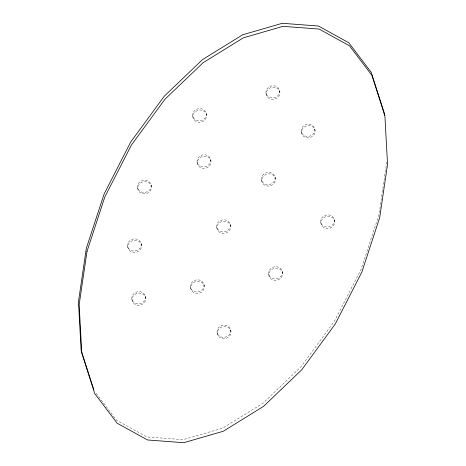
<?xml version="1.0" encoding="UTF-8"?>
<svg xmlns="http://www.w3.org/2000/svg" width="466" height="466" viewBox="0 0 466 466"><rect width="100%" height="100%" fill="white"/><g stroke="black" fill="none" stroke-linecap="round" stroke-linejoin="round"><path stroke-width="0.35" stroke-dasharray="2.33 1.75" d="M386.745 162.017L378.992 214.61L361.167 269.068L334.576 320.957L301.048 366.754L262.853 403.335L222.602 428.196L183.039 439.659L146.854 436.933L116.517 420.204L95.414 392.355M314.789 129.012A6.903 6.099 -12.7 0 1 305.568 136.159A6.903 6.099 -12.7 0 1 303.675 125.762A6.903 6.099 -12.7 0 1 314.789 129.012L315.109 130.428A6.903 6.099 -12.7 0 1 305.888 137.569A6.903 6.099 -12.7 0 1 303.995 127.177A6.903 6.099 -12.7 0 1 315.109 130.428M334.303 219.667A6.903 6.099 -12.7 0 1 325.087 226.814A6.903 6.099 -12.7 0 1 323.194 216.416A6.903 6.099 -12.7 0 1 334.303 219.667L334.623 221.076A6.903 6.099 -12.7 0 1 325.402 228.224A6.903 6.099 -12.7 0 1 323.509 217.826A6.903 6.099 -12.7 0 1 334.623 221.076M301.234 131.61L301.554 133.02M320.748 222.265L321.068 223.674M279.571 90.579A6.903 6.099 -12.7 0 1 270.35 97.726A6.903 6.099 -12.7 0 1 268.457 87.328A6.903 6.099 -12.7 0 1 279.571 90.579L279.891 91.988A6.903 6.099 -12.7 0 1 270.67 99.136A6.903 6.099 -12.7 0 1 268.777 88.738A6.903 6.099 -12.7 0 1 279.891 91.988M266.016 93.177L266.331 94.586M275.062 177.226A6.903 6.099 -12.7 0 1 265.847 184.373A6.903 6.099 -12.7 0 1 263.954 173.975A6.903 6.099 -12.7 0 1 275.062 177.226L275.383 178.641A6.903 6.099 -12.7 0 1 266.162 185.788A6.903 6.099 -12.7 0 1 264.269 175.391A6.903 6.099 -12.7 0 1 275.383 178.641M261.508 179.824L261.828 181.239M282.227 271.509A6.903 6.099 -12.7 0 1 273.006 278.656A6.903 6.099 -12.7 0 1 271.113 268.259A6.903 6.099 -12.7 0 1 282.227 271.509L282.547 272.919A6.903 6.099 -12.7 0 1 273.326 280.066A6.903 6.099 -12.7 0 1 271.433 269.668A6.903 6.099 -12.7 0 1 282.547 272.919M268.672 274.107L268.993 275.517M206.246 113.43A6.903 6.099 -12.7 0 1 197.031 120.578A6.903 6.099 -12.7 0 1 195.138 110.18A6.903 6.099 -12.7 0 1 206.246 113.43L206.566 114.846A6.903 6.099 -12.7 0 1 197.345 121.987A6.903 6.099 -12.7 0 1 195.452 111.595A6.903 6.099 -12.7 0 1 206.566 114.846M230.262 224.583A6.903 6.099 -12.7 0 1 221.041 231.73A6.903 6.099 -12.7 0 1 219.148 221.333A6.903 6.099 -12.7 0 1 230.262 224.583L230.583 225.993A6.903 6.099 -12.7 0 1 221.362 233.14A6.903 6.099 -12.7 0 1 219.469 222.742A6.903 6.099 -12.7 0 1 230.583 225.993M210.661 159.558A6.903 6.099 -12.7 0 1 201.446 166.706A6.903 6.099 -12.7 0 1 199.553 156.308A6.903 6.099 -12.7 0 1 210.661 159.558L210.982 160.974A6.903 6.099 -12.7 0 1 201.761 168.115A6.903 6.099 -12.7 0 1 199.867 157.724A6.903 6.099 -12.7 0 1 210.982 160.974M192.691 116.028L193.011 117.438M216.707 227.181L217.028 228.59M197.106 162.156L197.427 163.572M230.635 329.922A6.903 6.099 -12.7 0 1 221.414 337.069A6.903 6.099 -12.7 0 1 219.521 326.672A6.903 6.099 -12.7 0 1 230.635 329.922L230.955 331.338A6.903 6.099 -12.7 0 1 221.734 338.479A6.903 6.099 -12.7 0 1 219.841 328.087A6.903 6.099 -12.7 0 1 230.955 331.338M217.08 332.52L217.401 333.93M203.986 284.633A6.903 6.099 -12.7 0 1 194.765 291.78A6.903 6.099 -12.7 0 1 192.872 281.382A6.903 6.099 -12.7 0 1 203.986 284.633L204.306 286.048A6.903 6.099 -12.7 0 1 195.085 293.196A6.903 6.099 -12.7 0 1 193.192 282.798A6.903 6.099 -12.7 0 1 204.306 286.048M190.431 287.231L190.751 288.646M151.106 185.037A6.903 6.099 -12.7 0 1 141.885 192.184A6.903 6.099 -12.7 0 1 139.992 181.787A6.903 6.099 -12.7 0 1 151.106 185.037L151.427 186.452A6.903 6.099 -12.7 0 1 142.206 193.594A6.903 6.099 -12.7 0 1 140.313 183.202A6.903 6.099 -12.7 0 1 151.427 186.452M137.552 187.635L137.872 189.05M141.157 243.66A6.903 6.099 -12.7 0 1 131.936 250.807A6.903 6.099 -12.7 0 1 130.043 240.409A6.903 6.099 -12.7 0 1 141.157 243.66L141.472 245.075A6.903 6.099 -12.7 0 1 132.257 252.217A6.903 6.099 -12.7 0 1 130.364 241.825A6.903 6.099 -12.7 0 1 141.472 245.075M145.415 296.469A6.903 6.099 -12.7 0 1 136.194 303.616A6.903 6.099 -12.7 0 1 134.301 293.219A6.903 6.099 -12.7 0 1 145.415 296.469L145.73 297.879A6.903 6.099 -12.7 0 1 136.515 305.026A6.903 6.099 -12.7 0 1 134.616 294.629A6.903 6.099 -12.7 0 1 145.73 297.879M127.602 246.258L127.917 247.667M131.861 299.067L132.175 300.477"/><path stroke-width="0.7" d="M93.876 389.925L81.113 350.176L78.463 301.653L86.321 248.349L104.151 193.891L130.736 141.996L164.265 96.2L202.46 59.625L242.71 34.758L282.28 23.3L318.459 26.026L348.801 42.756L371.221 72.347L384.2 112.778L384.357 115.679M87.008 251.39L79.15 304.694L81.8 353.222L94.779 393.654L117.199 423.245L147.541 439.974L183.72 442.7L223.29 431.242L263.54 406.375L301.735 369.8L335.264 324.004L361.849 272.109L379.679 217.651L387.537 164.347L384.887 115.824L371.903 75.387L349.483 45.796L319.146 29.067L282.961 26.341L243.398 37.804L203.147 62.665L164.952 99.246L131.424 145.043L104.833 196.932L87.008 251.39"/></g></svg>
